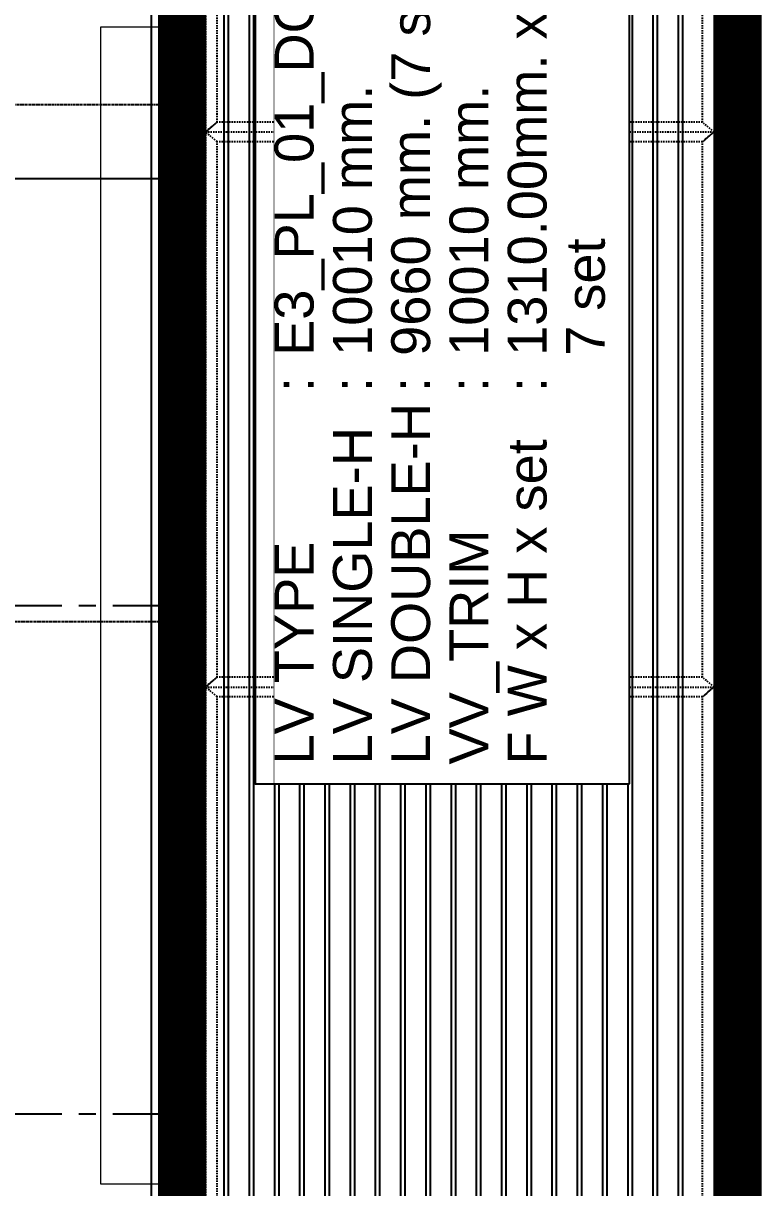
# Model space of a CAD drawing. Header units: millimetres. Extents: x 663313 to 1226001, y 1431724 to 1620898.
# Drawn here: x 953918 to 955817, y 1515955 to 1518955 of the extents above; entities that cross this region are included whole.
import ezdxf

# ---------------------------------------------------------------- set-up
doc = ezdxf.new("R2010")
doc.units = ezdxf.units.MM
doc.set_wipeout_variables(frame=1)
for name, pattern in [('CENTER', [50.800000000000004, 31.75, -6.35, 6.35, -6.35]), ('DPA_Grid _ Level 100', [1000, 550, -160, 130, -160]), ('Grid Line', [22.225, 12.7, -3.175000000000001, 3.175000000000001, -3.175000000000001]), ('HIDDEN', [0.375, 0.25, -0.125]), ('TA_GL_000.70000', [1.925, 0.7, -0.175, 0.175, -0.175, 0.7]), ('TA_HL_001.00000', [6.5, 3.55, -2.95]), ('XKITLINE00', [0]), ('XKITLINE02', [4, 2, -2])]:
    doc.linetypes.add(name, pattern=pattern)
for name, color, linetype, plot in [('000 - 0_HIDE_OBJ_FRAMING_DEF_SUB', 7, 'Continuous', False), ('000_AREA_ASPG_AREA_HATCH_', 7, 'Continuous', False), ('000_AREA_ASPG_AREA_MAIN_COLOR_1', 7, 'Continuous', False)]:
    doc.layers.add(name, color=color, linetype=linetype, plot=plot)
for name, color, linetype in [('000 - 0_SYM_DWG_GRIDLINE_MAIN_COLOR_251', 7, 'Continuous'), ('000 - CONCRETE_COL_HATCH_', 7, 'Continuous'), ('000 - ESTIMATE_ASPG_MAIN_COLOR_6', 7, 'Continuous'), ('000 - ESTIMATE_ASPG_TEXT_COLOR_1', 7, 'Continuous'), ('000 - ESTIMATE_ASPG_WIPEOUT_', 7, 'Continuous'), ('000 - GRID', 7, 'CENTER'), ('010 - ASPG_EXTR_MAIN_COLOR_2', 7, 'Continuous'), ('010 - ASPG_EXTR_WIPEOUT_', 7, 'Continuous'), ('010 - ASPG_FRAMING_MAIN_COLOR_1', 7, 'Continuous'), ('010 - ASPG_FRAMING_SUB_COLOR_2', 7, 'Continuous')]:
    doc.layers.add(name, color=color, linetype=linetype)
for name, color, linetype, lineweight in [('A-FLOR-E', 7, 'Continuous', 9), ('Bolt', 7, 'Continuous', 0), ('Part', 7, 'Continuous', 0)]:
    doc.layers.add(name, color=color, linetype=linetype, lineweight=lineweight)
doc.styles.add('_Arial', font='arial.ttf')
doc.styles.add('Arial', font='arial.ttf')
doc.styles.add('TA', font='', dxfattribs={"height": 4.5})
doc.styles.get('TA').set_extended_font_data('Cordia New')
doc.dimstyles.new('Dim - 40 - End', dxfattribs={"dimscale": 0.04, "dimtxt": 3, "dimasz": 1, "dimexe": 0, "dimexo": 2.5, "dimgap": 1.5, "dimtad": 1, "dimdec": 0, "dimlfac": 1000, "dimzin": 1, "dimdsep": 46, "dimtxsty": 'Arial', "dimblk": 'END', "dimcen": 0.09, "dimclrd": 7, "dimclre": 7, "dimclrt": 7, "dimadec": 0, "dimazin": 0, "dimtfac": 1, "dimtdec": 0, "dimtix": 1, "dimtofl": 0, "dimtmove": 2, "dimatfit": 3, "dimfxl": 1, "dimtfill": 1, "dimtfillclr": 256, "dimtolj": 1, "dimtzin": 0, "dimarcsym": 0})

# ---------------------------------------------------------------- blocks, each defined once
blk = doc.blocks.new('*U4825')
at = {"layer": '000 - 0_SYM_DWG_GRIDLINE_MAIN_COLOR_251', "color": 7, "linetype": 'ByBlock', "ltscale": 5}
blk.add_line((30, 7.023125110215677e-13), (-325.9999999999993, -6.822776000611202e-13), dxfattribs=at)
at = {"color": 7, "style": 'TA', "flags": 1}
blk.add_attdef('LOCATION', (5.999999999999999, -6.000000000000001), '', height=4.5, rotation=270, dxfattribs=at)
blk = doc.blocks.new('W-1-PP18-ST_ENT4_REV00_20260602-145720_ELEVATION_3_DIMS')
at = {"layer": '000 - GRID', "color": 7, "linetype": 'TA_GL_000.70000', "xscale": 50, "yscale": 50, "zscale": 50, "rotation": 180}
for p in [(-14800, 110950.0000000002), (-14800, 109850.0000000002), (-14800, 108540.0000000002)]:
    blk.add_blockref('*U4825', p, dxfattribs=at)
blk = doc.blocks.new('W-1-PP18-ST_ENT4_REV00_20260602-153342_ELEVATION_3_EX')
at = {"layer": '000 - 0_HIDE_OBJ_FRAMING_DEF_SUB', "color": 7, "linetype": 'DPA_Grid _ Level 100'}
blk.add_line((-21029.53614611097, 110950), (7102.105642674607, 110950), dxfattribs=at)
blk = doc.blocks.new('GM_Louver Grill Vertical Z1 - Z Profile-23736417-ENT 4 ELE-3 sheet')
at = {"layer": '000 - 0_HIDE_OBJ_FRAMING_DEF_SUB', "color": 7}
blk.add_line((-1809423.641569018, 105340.0000002384), (-1809423.641569018, 115350.0000002384), dxfattribs=at)
blk = doc.blocks.new('8')
at = {"layer": '000 - 0_HIDE_OBJ_FRAMING_DEF_SUB', "color": 7}
for p, q in [((179624.818487525, 115350.0000002384), (179624.818487525, 105340.0000002384)), ((181024.818549633, 105340.0000002384), (181024.818549633, 115350.0000002384)), ((181124.818549633, 105340.0000002384), (181124.818549633, 115350.0000002384))]:
    blk.add_line(p, q, dxfattribs=at)
for points in [[(181074.8185497522, 115350.0000002384), (179574.8184874058, 115350.0000002384), (179574.8184874058, 105340.0000002384), (181074.8185497522, 105340.0000002384)], [(181074.8185497522, 115350.0000002384), (182574.8186118603, 115350.0000002384), (182574.8186118603, 105340.0000002384), (181074.8185497522, 105340.0000002384)]]:
    blk.add_lwpolyline(points, close=True, dxfattribs=at)
for p in [(1989121.885251641, 2.384185791015625e-07), (1989195.583854556, 2.384185791015625e-07), (1989269.282457113, 2.384185791015625e-07), (1989342.981060028, 2.384185791015625e-07), (1989416.679662585, 2.384185791015625e-07), (1989490.378265381, 2.384185791015625e-07), (1989564.076868057, 2.384185791015625e-07), (1989637.775470853, 2.384185791015625e-07), (1989711.474073768, 2.384185791015625e-07), (1989785.172676325, 2.384185791015625e-07), (1989858.87127912, 2.384185791015625e-07), (1989932.569881678, 2.384185791015625e-07), (1990006.268484592, 2.384185791015625e-07), (1990079.96708715, 2.384185791015625e-07), (1990153.665690064, 2.384185791015625e-07), (1990227.364292622, 2.384185791015625e-07), (1990301.062895536, 2.384185791015625e-07), (1990374.761498094, 2.384185791015625e-07)]:
    blk.add_blockref('GM_Louver Grill Vertical Z1 - Z Profile-23736417-ENT 4 ELE-3 sheet', p, dxfattribs=at)
blk = doc.blocks.new('*A3400342')
at = {"layer": 'Part', "color": 7, "linetype": 'XKITLINE00', "lineweight": 0}
for p, q in [((617.547209, 131.130227), (618.547209, 131.130227)), ((617.547209, 131.130227), (617.547209, 118.530227)), ((618.547209, 131.130227), (618.547209, 118.530227)), ((617.547209, 117.820227), (617.547209, 103.530227)), ((618.547209, 117.820227), (618.547209, 103.530227))]:
    blk.add_line(p, q, dxfattribs=at)
at = {"layer": 'Part', "color": 7, "linetype": 'XKITLINE02', "lineweight": 0}
for p, q in [((617.54721, 131.130227), (617.54721, 75.930227)), ((618.017209, 131.130227), (618.017209, 75.930227)), ((618.01721, 131.130227), (618.01721, 75.930227)), ((618.077209, 131.130227), (618.077209, 75.930227)), ((618.0772099999999, 131.130227), (618.0772099999999, 75.930227)), ((618.547209, 131.130227), (618.54721, 131.130227)), ((618.547209, 131.130227), (618.54721, 131.130227)), ((618.54721, 131.130227), (618.54721, 75.930227)), ((617.547209, 118.530227), (617.547209, 117.820227)), ((618.547209, 118.530227), (618.547209, 117.820227))]:
    blk.add_line(p, q, dxfattribs=at)
blk = doc.blocks.new('*A3455377')
at = {"layer": 'Bolt'}
for points in [[(617.8172085296546, 117.94022684599), (617.8172085296546, 117.88022684599), (617.6772083511382, 117.88022684599), (617.6772083511382, 117.94022684599)], [(618.4172085296542, 117.94022684599), (618.4172085296542, 117.88022684599), (618.2772083511378, 117.88022684599), (618.2772083511378, 117.94022684599)], [(617.8172087209223, 117.88022684599), (617.8172087209223, 117.82022684599), (617.6772081598706, 117.82022684599), (617.6772081598706, 117.88022684599)], [(618.4172087209217, 117.88022684599), (618.4172087209217, 117.82022684599), (618.27720815987, 117.82022684599), (618.27720815987, 117.88022684599)]]:
    blk.add_hatch(color=7, dxfattribs=at).paths.add_polyline_path(points, flags=17)
at = {"layer": 'Bolt', "color": 7, "linetype": 'XKITLINE00', "lineweight": 0}
for p, q in [((617.6772080000001, 117.880227), (617.6772080000001, 117.940227)), ((617.747208, 117.741027), (617.747208, 118.170227)), ((617.8172089999999, 117.880227), (617.8172089999999, 117.940227)), ((618.277208, 117.880227), (618.277208, 117.940227)), ((618.347208, 117.741027), (618.347208, 118.170227)), ((618.417209, 117.880227), (618.417209, 117.940227)), ((617.6772080000001, 117.820227), (617.6772080000001, 117.880227)), ((617.8172089999999, 117.820227), (617.8172089999999, 117.880227)), ((618.277208, 117.820227), (618.277208, 117.880227)), ((618.417209, 117.820227), (618.417209, 117.880227))]:
    blk.add_line(p, q, dxfattribs=at)
blk = doc.blocks.new('*A3469391')
at = {"layer": 'Part', "color": 7, "linetype": 'XKITLINE00', "lineweight": 0}
for p, q in [((616.747209, 131.530227), (616.9472089999999, 131.330227)), ((619.177209, 131.330227), (619.347209, 131.530227)), ((616.9472089999999, 131.330227), (619.177211, 131.330227))]:
    blk.add_line(p, q, dxfattribs=at)
at = {"layer": 'Part', "color": 7, "linetype": 'XKITLINE02', "lineweight": 0}
for p, q in [((616.747209, 131.530227), (619.347211, 131.530227)), ((616.947211, 131.330227), (616.747211, 131.530227)), ((619.177211, 131.330227), (619.347211, 131.530227))]:
    blk.add_line(p, q, dxfattribs=at)
blk = doc.blocks.new('*A3470392')
at = {"layer": 'Part', "color": 7, "linetype": 'XKITLINE00', "lineweight": 0}
for p, q in [((616.9472089999999, 131.230227), (616.9472089999999, 131.330227)), ((616.9472089999999, 131.330227), (619.147209, 131.330227)), ((619.147209, 131.230227), (616.9472089999999, 131.230227)), ((619.147209, 131.230227), (619.147209, 131.330227)), ((619.147209, 131.330227), (619.1472110000001, 131.330227)), ((619.1472110000001, 131.230227), (619.147209, 131.230227))]:
    blk.add_line(p, q, dxfattribs=at)
at = {"layer": 'Part', "color": 7, "linetype": 'XKITLINE02', "lineweight": 0}
for p, q in [((616.947211, 131.230227), (616.947211, 131.330227)), ((619.147209, 131.330227), (619.1472110000001, 131.330227)), ((619.147209, 131.230227), (619.1472110000001, 131.230227)), ((619.1472110000001, 131.230227), (619.1472110000001, 131.330227))]:
    blk.add_line(p, q, dxfattribs=at)
blk = doc.blocks.new('*A3471393')
at = {"layer": 'Part', "color": 7, "linetype": 'XKITLINE00', "lineweight": 0}
for p, q in [((618.077209, 131.230227), (618.077209, 131.130227)), ((618.677209, 131.180227), (618.127209, 131.180227)), ((618.127209, 131.180227), (618.127209, 131.130227)), ((618.677209, 131.180227), (618.677209, 131.230227))]:
    blk.add_line(p, q, dxfattribs=at)
at = {"layer": 'Part', "color": 7, "linetype": 'XKITLINE02', "lineweight": 0}
for p, q in [((618.077209, 131.230227), (618.67721, 131.230227)), ((618.0772099999999, 130.630227), (618.077209, 131.130227)), ((618.127209, 131.130227), (618.12721, 130.630227)), ((618.67721, 131.230227), (618.67721, 131.180227)), ((618.077209, 130.630227), (618.12721, 130.630227))]:
    blk.add_line(p, q, dxfattribs=at)
blk = doc.blocks.new('*A3472394')
at = {"layer": 'Bolt', "color": 7, "linetype": 'XKITLINE02', "lineweight": 0}
for p, q in [((618.12721, 131.100227), (618.0772099999999, 131.100227)), ((618.20641, 130.930227), (617.77721, 130.930227)), ((618.0772099999999, 131.000227), (618.01721, 131.000227)), ((618.0772099999999, 130.860227), (618.01721, 130.860227)), ((618.12721, 130.760227), (618.0772099999999, 130.760227))]:
    blk.add_line(p, q, dxfattribs=at)
blk = doc.blocks.new('*A3473395')
at = {"layer": 'Bolt'}
for points in [[(617.2172101235661, 131.33022684599), (617.2172101235661, 131.23022684599), (617.0772095625143, 131.23022684599), (617.0772095625143, 131.33022684599)], [(619.0172101235645, 131.33022684599), (619.0172101235645, 131.23022684599), (618.8772095625127, 131.23022684599), (618.8772095625127, 131.33022684599)]]:
    blk.add_hatch(color=7, dxfattribs=at).paths.add_polyline_path(points, flags=17)
at = {"layer": 'Bolt', "color": 7, "linetype": 'XKITLINE00', "lineweight": 0}
for p, q in [((617.0772099999999, 131.230227), (617.0772099999999, 131.330227)), ((617.14721, 131.230227), (617.14721, 131.330227)), ((617.2172099999999, 131.230227), (617.2172099999999, 131.330227)), ((618.87721, 131.230227), (618.87721, 131.330227)), ((618.9472099999999, 131.230227), (618.9472099999999, 131.330227)), ((619.01721, 131.230227), (619.01721, 131.330227))]:
    blk.add_line(p, q, dxfattribs=at)
blk = doc.blocks.new('*A3511433')
at = {"layer": 'Part', "color": 7, "linetype": 'XKITLINE00', "lineweight": 0}
for p, q in [((618.017208, 117.820227), (618.077208, 117.820227)), ((618.017208, 117.520227), (618.017208, 117.820227)), ((618.077209, 117.820227), (618.077208, 117.820227)), ((618.077208, 117.820227), (618.077208, 117.520227)), ((618.077208, 117.520227), (618.017208, 117.520227)), ((618.017209, 116.820227), (618.017208, 117.520227)), ((618.077208, 117.520227), (618.077209, 116.820227)), ((618.077209, 116.820227), (618.017209, 116.820227))]:
    blk.add_line(p, q, dxfattribs=at)
at = {"layer": 'Part', "color": 7, "linetype": 'XKITLINE02', "lineweight": 0}
for p, q in [((618.017209, 116.820227), (618.017209, 117.820227)), ((618.077208, 117.820227), (618.077209, 117.820227)), ((618.077209, 116.820227), (618.077209, 117.820227))]:
    blk.add_line(p, q, dxfattribs=at)
blk = doc.blocks.new('*A3512434')
at = {"layer": 'Part', "color": 7, "linetype": 'XKITLINE00', "lineweight": 0}
for p, q in [((617.547208, 117.820227), (617.547208, 117.880227)), ((618.547208, 117.820227), (617.547208, 117.820227)), ((618.547208, 117.820227), (618.547208, 117.880227)), ((618.547209, 117.820227), (618.547208, 117.820227))]:
    blk.add_line(p, q, dxfattribs=at)
at = {"layer": 'Part', "color": 7, "linetype": 'XKITLINE02', "lineweight": 0}
for p, q in [((617.547208, 117.880227), (617.547209, 117.880227)), ((617.547208, 117.880227), (618.547209, 117.880227)), ((617.547209, 117.880227), (617.547209, 117.820227)), ((618.547208, 117.820227), (618.547209, 117.820227)), ((618.547209, 117.820227), (618.547209, 117.880227))]:
    blk.add_line(p, q, dxfattribs=at)
blk = doc.blocks.new('END')
at = {"color": 7}
for p, q in [((1.5, 0), (-1.5, 0)), ((-0.7954951288348298, -0.7954951288348866), (0.7954951288348866, 0.7954951288348298)), ((0, 1.5), (0, -1.5))]:
    blk.add_line(p, q, dxfattribs=at)
blk = doc.blocks.new('*D5031')
at = {"layer": '000 - 0_HIDE_OBJ_FRAMING_DEF_SUB', "color": 7, "lineweight": -2, "transparency": 16777216}
for p, q in [((-13400.00000017916, 110097.673741436), (-13400.00000017916, 110335.1147480011)), ((-13399.96000017916, 110335.1147480011), (-13000.04000017916, 110335.1147480011)), ((-13000.00000017916, 110097.673741436), (-13000.00000017916, 110335.1147480011))]:
    blk.add_line(p, q, dxfattribs=at)
at = {"layer": 'Defpoints', "color": 7, "transparency": 16777216}
for p in [(-13000.00000017916, 110335.1147480011), (-13400.00000017916, 110097.573741436), (-13000.00000017916, 110097.573741436)]:
    blk.add_point(p, dxfattribs=at)
at = {"layer": '000 - 0_HIDE_OBJ_FRAMING_DEF_SUB', "color": 7, "lineweight": -2, "transparency": 16777216, "xscale": 0.04, "yscale": 0.04, "zscale": 0.04, "rotation": 180}
blk.add_blockref('END', (-13400.00000017916, 110335.1147480011), dxfattribs=at)
at = {"layer": '000 - 0_HIDE_OBJ_FRAMING_DEF_SUB', "color": 7, "lineweight": -2, "transparency": 16777216, "xscale": 0.04, "yscale": 0.04, "zscale": 0.04}
blk.add_blockref('END', (-13000.00000017916, 110335.1147480011), dxfattribs=at)
at = {"layer": '000 - 0_HIDE_OBJ_FRAMING_DEF_SUB', "color": 7, "transparency": 16777216, "insert": (-13200.00000017916, 110335.2360167596), "char_height": 0.12, "attachment_point": 5, "style": 'Arial', "bg_fill": 3, "box_fill_scale": 1.1, "bg_fill_color": 256, "bg_fill_true_color": 13158600, "bg_fill_transparency": 0}
blk.add_mtext('\\A1;400000', dxfattribs=at)
blk = doc.blocks.new('*D4536')
at = {"layer": '000 - 0_HIDE_OBJ_FRAMING_DEF_SUB', "color": 7, "lineweight": -2, "transparency": 16777216}
for p, q in [((-13000.00000017916, 109853.5972758191), (-13000.00000017916, 110091.0382821457)), ((-12999.96000017916, 110091.0382821457), (-12975.03750012194, 110091.0382821457)), ((-12974.99750012194, 109840.0999537366), (-12974.99750012194, 110091.0382821457))]:
    blk.add_line(p, q, dxfattribs=at)
at = {"layer": 'Defpoints', "color": 7, "transparency": 16777216}
for p in [(-13000.00000017916, 109853.4972758191), (-12974.99750012194, 109839.9999537366)]:
    blk.add_point(p, dxfattribs=at)
at = {"layer": '000 - 0_HIDE_OBJ_FRAMING_DEF_SUB', "color": 7, "lineweight": -2, "transparency": 16777216, "xscale": 0.04, "yscale": 0.04, "zscale": 0.04, "rotation": 180}
blk.add_blockref('END', (-13000.00000017916, 110091.0382821457), dxfattribs=at)
at = {"layer": '000 - 0_HIDE_OBJ_FRAMING_DEF_SUB', "color": 7, "lineweight": -2, "transparency": 16777216, "xscale": 0.04, "yscale": 0.04, "zscale": 0.04}
blk.add_blockref('END', (-12974.99750012194, 110091.0382821457), dxfattribs=at)
at = {"layer": '000 - 0_HIDE_OBJ_FRAMING_DEF_SUB', "color": 7, "transparency": 16777216, "insert": (-12987.49875015055, 110091.159591832), "char_height": 0.12, "attachment_point": 5, "style": 'Arial', "bg_fill": 3, "box_fill_scale": 1.1, "bg_fill_color": 256, "bg_fill_true_color": 13158600, "bg_fill_transparency": 0}
blk.add_mtext('\\A1;25003', dxfattribs=at)
at = {"layer": 'Defpoints', "color": 7, "transparency": 16777216}
blk.add_point((-12974.99750012194, 110091.0382821457), dxfattribs=at)
blk = doc.blocks.new('*D5032')
at = {"layer": '000 - 0_HIDE_OBJ_FRAMING_DEF_SUB', "color": 7, "lineweight": -2, "transparency": 16777216}
for p, q in [((-12974.99750012194, 110084.1764193535), (-12974.99750012194, 110335.1147480011)), ((-12974.95750012194, 110335.1147480011), (-10810.03740010535, 110335.1147480011)), ((-10809.99740010535, 110084.1764193535), (-10809.99740010535, 110335.1147480011))]:
    blk.add_line(p, q, dxfattribs=at)
at = {"layer": 'Defpoints', "color": 7, "transparency": 16777216}
for p in [(-10809.99740010535, 110335.1147480011), (-12974.99750012194, 110084.0764193535), (-10809.99740010535, 110084.0764193535)]:
    blk.add_point(p, dxfattribs=at)
at = {"layer": '000 - 0_HIDE_OBJ_FRAMING_DEF_SUB', "color": 7, "lineweight": -2, "transparency": 16777216, "xscale": 0.04, "yscale": 0.04, "zscale": 0.04, "rotation": 180}
blk.add_blockref('END', (-12974.99750012194, 110335.1147480011), dxfattribs=at)
at = {"layer": '000 - 0_HIDE_OBJ_FRAMING_DEF_SUB', "color": 7, "lineweight": -2, "transparency": 16777216, "xscale": 0.04, "yscale": 0.04, "zscale": 0.04}
blk.add_blockref('END', (-10809.99740010535, 110335.1147480011), dxfattribs=at)
at = {"layer": '000 - 0_HIDE_OBJ_FRAMING_DEF_SUB', "color": 7, "transparency": 16777216, "insert": (-11892.49745011365, 110335.2360167596), "char_height": 0.12, "attachment_point": 5, "style": 'Arial', "bg_fill": 3, "box_fill_scale": 1.1, "bg_fill_color": 256, "bg_fill_true_color": 13158600, "bg_fill_transparency": 0}
blk.add_mtext('\\A1;2165000', dxfattribs=at)
blk = doc.blocks.new('W-1-PP18-ST_ENT4_REV00_20260602-155515_ELEVATION_3_PRECAST')
at = {"layer": '000 - CONCRETE_COL_HATCH_'}
h = blk.add_hatch(dxfattribs=at)
h.set_pattern_fill('ANSI31', angle=-2.197154778051754e-15)
h.set_pattern_definition([(45, (0, 0), (-1122.532015133644, 1122.532015133644), [])])
edge = h.paths.add_edge_path()
edge.add_line((-1445.002800047747, 105359.9999537468), (-1445.002800047747, 115359.9999537468))
edge.add_line((-1445.002800047747, 115359.9999537468), (-4425.002800166956, 115359.9999537468))
edge.add_line((-4425.002800166956, 115359.9999537468), (-4425.002800166956, 105339.9999537468))
edge.add_line((-4425.002800166956, 105339.9999537468), (-13505.00280004775, 105339.9999537468))
edge.add_line((-13505.00280004775, 105339.9999537468), (-13505.00280004775, 102340.0000000002))
edge.add_line((-13505.00280004775, 102340.0000000002), (-1445.002600014559, 102340.0000000002))
edge.add_line((-1445.002600014559, 102340.0000000002), (-1445.002600014559, 105339.9999537468))
h = blk.add_hatch(dxfattribs=at)
h.set_pattern_fill('AR-CONC', scale=0.05, angle=-2.197154778051754e-15)
h.set_pattern_definition([(50, (0, 0), (4554.6167249001, -398.4771384725773), [476.2500000000001, -5238.750000000001]), (355, (0, 0), (-881.0855356242333, 4776.421130975879), [381, -4191.01460425]), (100.4514447, (379.550175, -33.20633750000002), (3673.531177258832, 4377.943797804877), [404.75022, -4452.256114999999]), (46.1842, (4.870143301721899e-14, 1270), (6776.976022303248, -1051.058198318179), [714.3750000000001, -7858.125000000001]), (96.63555760999996, (564.7475000000001, 1182.4125), (5935.103351287576, 6185.653114943038), [607.1255785000001, -6678.390204000001]), (351.1841511700001, (4.870143301721899e-14, 1270), (5935.103351624426, 6185.653114638317), [571.4991767500002, -6286.493298]), (21, (635, 952.5000000000001), (3790.359781728313, -2556.62995467719), [476.2500000000001, -5238.750000000001]), (326.0000000000001, (635, 952.5000000000001), (1545.050708691177, 4604.699153057982), [381, -4191]), (71.45144499999999, (950.863315, 739.4475025), (5335.410481967904, 2048.069222147632), [404.7502200000001, -4452.24844]), (37.50000000000001, (0, 0), (77.21508126479551, 2113.875971828828), [0, -4140.200000000001, 0, -4254.500000000001, 0, -4206.875000000001]), (7.499999999999998, (0, 0), (1670.491562757644, 2504.514370452988), [0, -2425.7, 0, -4044.949999999999, 0, -1603.375]), (327.5, (-1416.05, 5.430209781419918e-14), (3389.764879171785, -143.2185998168362), [0, -1587.5, 0, -4953.000000000001, 0, -6572.250000000001]), (317.5, (-2051.05, 7.865281432280867e-14), (3703.229534650452, 635.6622758333257), [0, -2063.75, 0, -3289.3, 0, -4667.25])])
edge = h.paths.add_edge_path()
edge.add_line((-1445.002800047747, 105359.9999537468), (-1445.002800047747, 115359.9999537468))
edge.add_line((-1445.002800047747, 115359.9999537468), (-4425.002800166956, 115359.9999537468))
edge.add_line((-4425.002800166956, 115359.9999537468), (-4425.002800166956, 105339.9999537468))
edge.add_line((-4425.002800166956, 105339.9999537468), (-13505.00280004775, 105339.9999537468))
edge.add_line((-13505.00280004775, 105339.9999537468), (-13505.00280004775, 102340.0000000002))
edge.add_line((-13505.00280004775, 102340.0000000002), (-1445.002600014559, 102340.0000000002))
edge.add_line((-1445.002600014559, 102340.0000000002), (-1445.002600014559, 105339.9999537468))
blk = doc.blocks.new('*U4743')
at = {"color": 7}
blk.add_wipeout([(50, -9.094947017729282e-13), (1449.9999999999427, -9.094947017729282e-13), (1449.9999999999427, 10009.999999999998), (50.00000000000091, 10009.999999999998)], dxfattribs=at).dxf.layer = '010 - ASPG_EXTR_WIPEOUT_'
at = {"layer": '010 - ASPG_FRAMING_SUB_COLOR_2', "color": 7}
blk.add_lwpolyline([(50, 0), (1449.999999999942, 0), (1449.999999999942, 10010), (50.00000000000071, 10010)], close=True, dxfattribs=at)
at = {"color": 7}
blk.add_wipeout([(-50, -9.094947017729282e-13), (49.99999999999909, -9.094947017729282e-13), (50, 10009.999999999998), (-49.99999999999909, 10009.999999999998)], dxfattribs=at).dxf.layer = '010 - ASPG_EXTR_WIPEOUT_'
at = {"layer": '010 - ASPG_FRAMING_MAIN_COLOR_1', "color": 7}
for points in [[(-50, 0), (-40.00000000000915, 0), (-40.00000000000844, 10010), (-49.99999999999929, 10010)], [(40.00000000378344, 0), (50, 0), (50.00000000000071, 10010), (40.00000000378415, 10010)]]:
    blk.add_lwpolyline(points, close=True, dxfattribs=at)
at = {"layer": '010 - ASPG_FRAMING_SUB_COLOR_2', "color": 7}
blk.add_lwpolyline([(-50, 0), (50, 0), (50.00000000000071, 10010), (-49.99999999999929, 10010)], close=True, dxfattribs=at)
blk = doc.blocks.new('*U4741')
at = {"color": 7}
blk.add_wipeout([(50, 0), (1380.0000000000005, 0), (1380.0000000000005, 10010), (50.00000000000091, 10010)], dxfattribs=at).dxf.layer = '010 - ASPG_EXTR_WIPEOUT_'
at = {"layer": '010 - ASPG_EXTR_MAIN_COLOR_2', "color": 7}
for points in [[(141.4593810794177, 0), (151.6746462029917, 0), (151.6746462029924, 10010), (141.4593810794184, 10010)], [(206.4593810794177, 0), (216.6746462029917, 0), (216.6746462029924, 10010), (206.4593810794184, 10010)], [(271.4593810794177, 0), (281.6746462029917, 0), (281.6746462029924, 10010), (271.4593810794184, 10010)], [(336.4593810794178, 0), (346.6746462029917, 0), (346.6746462029924, 10010), (336.4593810794184, 10010)], [(401.4593810794177, 0), (411.6746462029917, 0), (411.6746462029924, 10010), (401.4593810794184, 10010)], [(466.4593810794177, 0), (476.6746462029917, 0), (476.6746462029924, 10010), (466.4593810794184, 10010)], [(531.4593810794177, 0), (541.6746462029917, 0), (541.6746462029923, 10010), (531.4593810794183, 10010)], [(596.4593810794177, 0), (606.6746462029917, 0), (606.6746462029923, 10010), (596.4593810794183, 10010)], [(661.4593810794177, 0), (671.6746462029917, 0), (671.6746462029923, 10010), (661.4593810794183, 10010)], [(726.4593810794177, 0), (736.6746462029917, 0), (736.6746462029923, 10010), (726.4593810794183, 10010)], [(791.4593810794177, 0), (801.6746462029917, 0), (801.6746462029923, 10010), (791.4593810794183, 10010)], [(856.4593810794177, 0), (866.6746462029917, 0), (866.6746462029923, 10010), (856.4593810794183, 10010)], [(921.4593810794177, 0), (931.6746462029917, 0), (931.6746462029923, 10010), (921.4593810794183, 10010)], [(986.4593810794177, 0), (996.6746462029917, 0), (996.6746462029923, 10010), (986.4593810794183, 10010)], [(1051.459381079418, 0), (1061.674646202992, 0), (1061.674646202992, 10010), (1051.459381079418, 10010)], [(1116.459381079418, 0), (1126.674646202992, 0), (1126.674646202992, 10010), (1116.459381079418, 10010)], [(1181.459381079418, 0), (1191.674646202992, 0), (1191.674646202992, 10010), (1181.459381079418, 10010)], [(1246.459381079418, 0), (1256.674646202992, 0), (1256.674646202992, 10010), (1246.459381079418, 10010)], [(1311.459381079418, 0), (1321.674646202992, 0), (1321.674646202992, 10010), (1311.459381079418, 10010)]]:
    blk.add_lwpolyline(points, close=True, dxfattribs=at)
at = {"layer": '010 - ASPG_FRAMING_SUB_COLOR_2', "color": 7}
blk.add_lwpolyline([(50, 0), (1380, 0), (1380, 10010), (50.00000000000071, 10010)], close=True, dxfattribs=at)
at = {"color": 7}
for points in [[(-50, -9.094947017729282e-13), (49.99999999999909, -9.094947017729282e-13), (50, 10009.999999999998), (-49.99999999999909, 10009.999999999998)], [(1380, -1.8189894035458565e-12), (1479.999999999999, -1.8189894035458565e-12), (1479.999999999999, 10010), (1380.000000000001, 10010)]]:
    blk.add_wipeout(points, dxfattribs=at).dxf.layer = '010 - ASPG_EXTR_WIPEOUT_'
at = {"layer": '010 - ASPG_FRAMING_MAIN_COLOR_1', "color": 7}
for points in [[(-50, 0), (-40.00000000000915, 0), (-40.00000000000844, 10010), (-49.99999999999929, 10010)], [(40.00000000378344, 0), (50, 0), (50.00000000000071, 10010), (40.00000000378415, 10010)], [(1380, 0), (1389.999999999991, 0), (1389.999999999991, 10010), (1380, 10010)], [(1470.000000003783, 0), (1480, 0), (1480, 10010), (1470.000000003784, 10010)]]:
    blk.add_lwpolyline(points, close=True, dxfattribs=at)
at = {"layer": '010 - ASPG_FRAMING_SUB_COLOR_2', "color": 7}
for points in [[(-50, 0), (50, 0), (50.00000000000071, 10010), (-49.99999999999929, 10010)], [(1380, 0), (1480, 0), (1480, 10010), (1380, 10010)]]:
    blk.add_lwpolyline(points, close=True, dxfattribs=at)
blk = doc.blocks.new('*U4801')
at = {"layer": '010 - ASPG_FRAMING_MAIN_COLOR_1', "color": 7, "linetype": 'ByBlock'}
for points in [[(0, 0), (6.807530048714097e-14, 1309.999999999953), (25.00000000000007, 1279.999999999953), (24.99999999999999, 30), (0, 0)], [(1430, 1310.000000002799), (6.807530048714097e-14, 1309.999999999953), (25.00000000000007, 1279.999999999953), (1405, 1280.000000002799)], [(1430, 2.846164666910529e-09), (1430, 1310.000000002799), (1405, 1280.000000002799), (1405, 30.00000000284616), (1430, 2.846164666910529e-09)], [(25, 30), (1405, 30.00000000284616), (1430, 2.846164666910529e-09), (0, 0), (25, 30)]]:
    blk.add_lwpolyline(points, close=True, dxfattribs=at)
blk = doc.blocks.new('A$Cd3cf6656')
at = {"color": 7}
blk.add_wipeout([(-964.6667064253779, -457.3840381991804), (1855.646585289074, -457.3840381991804), (1855.6465852890735, 457.3840381991813), (-964.6667064253779, 457.3840381991822)], dxfattribs=at).dxf.layer = '000 - ESTIMATE_ASPG_WIPEOUT_'
at = {"layer": '000 - ESTIMATE_ASPG_MAIN_COLOR_6', "color": 7}
blk.add_lwpolyline([(-964.6667064253779, -457.3840381991814), (1855.646585289074, -457.3840381991814), (1855.646585289074, 507.3840381991815), (-964.6667064253775, 507.3840381991816)], close=True, dxfattribs=at)
at = {"layer": '000 - ESTIMATE_ASPG_TEXT_COLOR_1', "color": 7, "style": '_Arial'}
for s, p in [('LV TYPE', (-914.6667064253779, 356.4972714870397)), (':', (45, 356.4972714870397)), ('LV SINGLE-H', (-914.6667064253779, 206.4972714870397)), (':', (45, 206.4972714870397)), ('LV DOUBLE-H', (-914.6667064253779, 56.49727148703974)), (':', (45, 56.49727148703974)), ('VV_TRIM', (-914.6667064253779, -93.50272851296027)), (':', (45, -93.50272851296027)), ('F W x H x set', (-914.6667064253779, -243.5027285129603)), (':', (45, -243.5027285129603))]:
    blk.add_text(s, height=100, dxfattribs=at).set_placement(p)
for tag, p in [('LV_TYPE_VAL', (138.0544187482421, 356.4972714870396)), ('LV_SIN-H_VAL', (138.0544187482421, 206.4972714870396)), ('LV_DOU-H_VAL', (138.0544187482421, 56.49727148703963)), ('V-TRIM_VAL', (138.0544187482421, -93.50272851296039)), ('FRAME_VAL', (138.0544187482421, -243.5027285129604)), ('FRAME_SET', (138.0544187482421, -393.5027285129604))]:
    blk.add_attdef(tag, p, '', height=100, dxfattribs=at)
blk = doc.blocks.new('*U5420')
at = {"layer": '000_AREA_ASPG_AREA_HATCH_', "transparency": 33554539}
h = blk.add_hatch(dxfattribs=at)
h.set_pattern_fill('ANSI31')
h.set_pattern_definition([(45, (-24.43541875989873, 9984.110525685559), (-2.245064030267288, 2.245064030267288), [])])
h.paths.add_polyline_path([(-60, 6.123233995736766e-15), (60, 0), (60.00000000000089, 10010), (-59.99999999999911, 10010)])
at = {"layer": '000_AREA_ASPG_AREA_MAIN_COLOR_1', "color": 7}
blk.add_lwpolyline([(-60, 6.123233995736766e-15), (60, 0), (60.00000000000089, 10010), (-59.99999999999911, 10010)], close=True, dxfattribs=at)
blk = doc.blocks.new('W-1-PP18-ST_ENT4_REV00_20260602-153434_ELEVATION_3_ST')
at = {"layer": '000 - 0_HIDE_OBJ_FRAMING_DEF_SUB', "color": 7, "linetype": 'Grid Line'}
blk.add_line((-13200.00000005995, 104112.3282933235), (-13200.00000005995, 116083.3783745766), dxfattribs=at)
at = {"layer": '000 - 0_HIDE_OBJ_FRAMING_DEF_SUB', "color": 7, "linetype": 'HIDDEN', "ltscale": 10}
for p, q in [((-13000.00000017916, 111139.9999537468), (-14059.17340058123, 111139.9999537468)), ((-12929.99740010535, 109807.4999537468), (-13989.17080050742, 109807.4999537468)), ((-12974.99750012194, 109780.9999537468), (-10809.99740010535, 109780.9999537468))]:
    blk.add_line(p, q, dxfattribs=at)
at = {"layer": 'A-FLOR-E', "color": 7, "linetype": 'HIDDEN', "ltscale": 20}
blk.add_lwpolyline([(-13400.00000017916, 105339.9999537468), (-13400.00000017916, 114649.9999537468), (-13000.00000017916, 114649.9999537468), (-13000.00000017916, 105339.9999537468)], dxfattribs=at)
at = {"layer": 'Part', "color": 7, "linetype": 'XKITLINE00', "lineweight": 0}
blk.add_line((-13000.00000017916, 111139.9999537468), (-10784.99750012194, 111139.9999537468), dxfattribs=at)
for points in [[(-13575.00050026213, 111339.9999537468), (-13575.00050026213, 108359.9999537468), (-13424.99930018221, 108359.9999537468), (-13425.00050026213, 111339.9999537468)], [(-12974.99750012194, 109839.9999537468), (-10809.99740010535, 109839.9999537468), (-10809.99740010535, 109774.9999537468), (-12974.99750012194, 109774.9999537468)]]:
    blk.add_lwpolyline(points, close=True, dxfattribs=at)
at = {"color": 7}
blk.add_blockref('8', (-193019.8216605786, 9.999953269958496), dxfattribs=at)
at = {"color": 7, "lineweight": 0, "xscale": 100, "yscale": 100, "zscale": 100}
for name in ['*A3469391', '*A3470392', '*A3473395', '*A3400342', '*A3472394', '*A3471393', '*A3455377', '*A3512434', '*A3511433']:
    blk.add_blockref(name, (-74454.71840006148, 97986.97725367546), dxfattribs=at)
at = {"layer": '000 - 0_HIDE_OBJ_FRAMING_DEF_SUB', "color": 7}
dim = blk.add_linear_dim(base=(-13000.00000017916, 110335.1147480011), p1=(-13400.00000017916, 110097.573741436), p2=(-13000.00000017916, 110097.573741436), dimstyle='Dim - 40 - End', override={"dimclrd": 7, "dimclre": 7, "dimclrt": 7}, dxfattribs=at)
dim.commit()
dim.dimension.update_dxf_attribs({"geometry": '*D5031', "text_midpoint": (-13200.00000017916, 110335.2360167596)})
dim = blk.add_linear_dim(base=(-12974.99750012194, 110091.0382821457), p1=(-13000.00000017916, 109853.497275819), p2=(-12974.99750012194, 109839.9999537365), dimstyle='Dim - 40 - End', override={"dimclrd": 7, "dimclre": 7, "dimclrt": 7}, dxfattribs=at)
dim.commit()
dim.dimension.update_dxf_attribs({"geometry": '*D4536', "text_midpoint": (-12987.49875015055, 110091.1595918319), "insert": (0, -8.731149137020111e-11)})
dim = blk.add_linear_dim(base=(-10809.99740010535, 110335.1147480011), p1=(-12974.99750012194, 110084.0764193535), p2=(-10809.99740010535, 110084.0764193535), dimstyle='Dim - 40 - End', override={"dimclrd": 7, "dimclre": 7, "dimclrt": 7}, dxfattribs=at)
dim.commit()
dim.dimension.update_dxf_attribs({"geometry": '*D5032', "text_midpoint": (-11892.49745011365, 110335.2360167596)})

msp = doc.modelspace()

# ---------------------------------------------------------------- block references
at = {"color": 7}
msp.add_blockref('W-1-PP18-ST_ENT4_REV00_20260602-155515_ELEVATION_3_PRECAST', (967692.416508677, 1407605.001143285), dxfattribs=at)

# ---------------------------------------------------------------- next in the draw order: block references
msp.add_blockref('W-1-PP18-ST_ENT4_REV00_20260602-153434_ELEVATION_3_ST', (967692.416508677, 1407605.001143285), dxfattribs=at)

# ---------------------------------------------------------------- next in the draw order: block references
msp.add_blockref('W-1-PP18-ST_ENT4_REV00_20260602-145720_ELEVATION_3_DIMS', (967692.416508677, 1407605.001143285), dxfattribs=at)

# ---------------------------------------------------------------- next in the draw order: block references
msp.add_blockref('W-1-PP18-ST_ENT4_REV00_20260602-153342_ELEVATION_3_EX', (967692.416508677, 1407605.001143285), dxfattribs=at)

# ---------------------------------------------------------------- next in the draw order: block references
msp.add_blockref('*U4743', (955757.4138085862, 1512955.001143285), dxfattribs=at)

# ---------------------------------------------------------------- next in the draw order: block references
at = {"color": 7, "xscale": -1}
msp.add_blockref('*U4741', (955757.4138085862, 1512955.001143285), dxfattribs=at)

# ---------------------------------------------------------------- next in the draw order: block references
at = {"color": 7}
for p in [(954327.4138085862, 1512955.001143285), (955757.4138085862, 1512955.001143285)]:
    msp.add_blockref('*U5420', p, dxfattribs=at)
at = {"color": 7, "linetype": 'TA_HL_001.00000', "yscale": -1, "rotation": 90}
for p in [(954387.4138085889, 1518675.001143285), (954387.4138085889, 1517245.001143285), (954387.4138085889, 1515815.001143285)]:
    msp.add_blockref('*U4801', p, dxfattribs=at)

# ---------------------------------------------------------------- next in the draw order: block references
at = {"color": 7, "rotation": 90}
msp.add_blockref('A$Cd3cf6656', (955022.4138085903, 1517960.001143285), dxfattribs=at).add_auto_attribs({'LV_TYPE_VAL': 'E3_PL_01_DOUBLE BLANK (edge-panel)', 'LV_SIN-H_VAL': '10010 mm. ', 'LV_DOU-H_VAL': '9660 mm. (7 set)', 'V-TRIM_VAL': '10010 mm.', 'FRAME_VAL': '1310.00mm. x 1430.00mm.', 'FRAME_SET': '7 set'})

doc.saveas('drawing.dxf')
